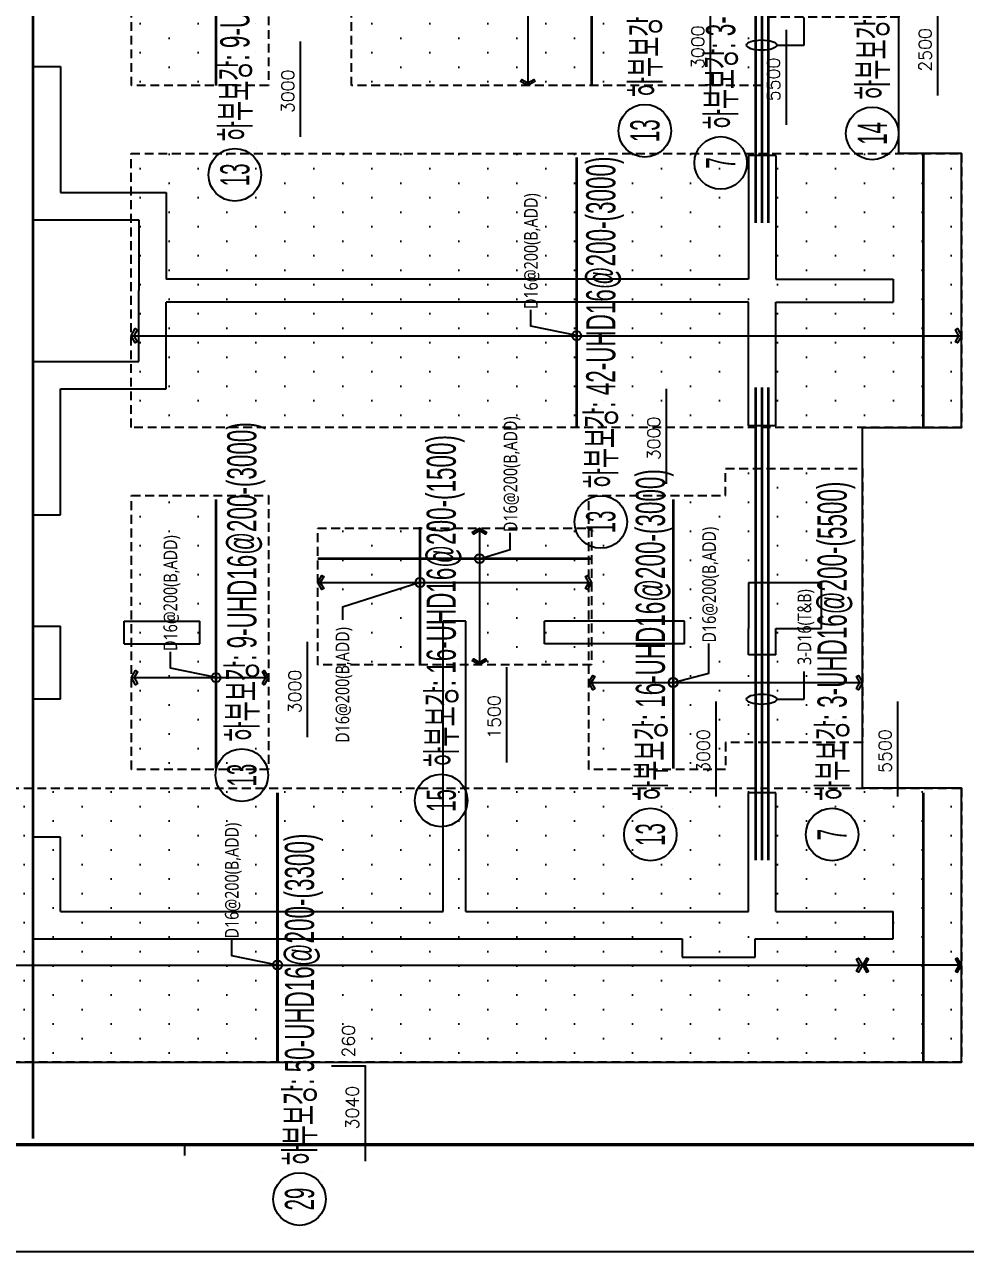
# Model space of a CAD drawing. Header units: millimetres. Extents: x 262481 to 2519995, y -394348 to 364571.
# Drawn here: x 596562 to 606873, y -138554 to -125118 of the extents above; entities that cross this region are included whole.
import ezdxf
from ezdxf.enums import TextEntityAlignment as Align

# ---------------------------------------------------------------- set-up
doc = ezdxf.new("R2010")
doc.units = ezdxf.units.MM
doc.header["$LTSCALE"] = 65
for name, pattern in [('HID', [2.5, 2, -0.5]), ('HID2', [7.5, 6, -1.5]), ('XS-기초$0$HID', [2.3, 1.5, -0.8])]:
    doc.linetypes.add(name, pattern=pattern)
for name, color, linetype in [('BAR-B', 2, 'HID2'), ('BAR-T', 2, 'Continuous'), ('DIM', 7, 'Continuous'), ('DOT', 3, 'Continuous'), ('LEADER', 7, 'Continuous'), ('RP_TAG', 7, 'Continuous'), ('T', 1, 'Continuous'), ('XS-기초$0$보강구간', 6, 'XS-기초$0$HID'), ('버림', 8, 'Continuous'), ('철근변경선', 1, 'HID')]:
    doc.layers.add(name, color=color, linetype=linetype)
doc.styles.add('RPWK1', font='arial.ttf', dxfattribs={"bigfont": 'whgtxt.shx'})
doc.styles.add('RPWK2', font='romans.shx', dxfattribs={"bigfont": 'whgtxt.shx'})
doc.styles.add('맑은고딕', font='malgun.ttf')
pattern_1 = [(270, (224130, 375112.5), (317.5, -158.75), [0, -317.5])]

# ---------------------------------------------------------------- blocks, each defined once
blk = doc.blocks.new('dhs_sheet2e')
at = {"color": 7}
blk.add_line((55508.9, 1997.6), (55508.9, 1797.9), dxfattribs=at)
blk.add_lwpolyline([(84000, 0), (84000, 59329.4), (0, 59329.4), (0, 0)], close=True, dxfattribs=at)
at = {"color": 30, "const_width": 64.9}
blk.add_lwpolyline([(81003.6, 57331.7), (2996.4, 57331.7), (2996.4, 1997.6), (81003.6, 1997.6)], close=True, dxfattribs=at)
blk = doc.blocks.new('xdfndgns')
at = {"color": 3, "linetype": 'ByBlock'}
blk.add_lwpolyline([(12290, 0), (15290, 0), (15290, 1785), (18330, 1785), (18330, 0), (21330, 0), (21330, 1785), (24535, 1785), (24535, 0), (27435, 0), (27435, -600), (38160, -600), (38160, 2400), (37075, 2400), (37075, 6350), (38160, 6350), (38160, 9350), (37475, 9350), (37475, 13090)], dxfattribs=at)
at = {"layer": 'DIM', "color": 5}
for p, q in [((27985, 10305), (28285, 10305)), ((27985, 10305), (27985, 8625)), ((28285, 10305), (28285, 8925)), ((35825, 9330), (35825, 7975)), ((36125, 9330), (35825, 9330)), ((36125, 9330), (36125, 7975)), ((28285, 8925), (29445, 8925)), ((29445, 8925), (29445, 7975)), ((27985, 8625), (29145, 8625)), ((29145, 8625), (29145, 7850)), ((35825, 7975), (29445, 7975)), ((36125, 7975), (37410, 7975)), ((37410, 7975), (37410, 7725)), ((29145, 7075), (29145, 7850)), ((29445, 6775), (29445, 7725)), ((35825, 7725), (29445, 7725)), ((35825, 6370), (35825, 7725)), ((36125, 6370), (36125, 7725)), ((36125, 7725), (37410, 7725)), ((27985, 5395), (27985, 7075)), ((27985, 7075), (29145, 7075)), ((28285, 5395), (28285, 6775)), ((28285, 6775), (29445, 6775)), ((36125, 6370), (35825, 6370)), ((27985, 5395), (28285, 5395)), ((36625, 4650), (35825, 4650)), ((35825, 4650), (35825, 4150)), ((36625, 4150), (36625, 4650)), ((27985, 4175), (28285, 4175)), ((27985, 3375), (27985, 4175)), ((28285, 3375), (28285, 4175)), ((28985, 4230), (29815, 4230)), ((28985, 3980), (28985, 4230)), ((29815, 3980), (29815, 4230)), ((32480, 1050), (32480, 4230)), ((32730, 4230), (32480, 4230)), ((32730, 1050), (32730, 4230)), ((35125, 4230), (33590, 4230)), ((33590, 3980), (33590, 4230)), ((35125, 3980), (35125, 4230)), ((35825, 3860), (35825, 4150)), ((36125, 3860), (36125, 4150)), ((36125, 4150), (36625, 4150)), ((28985, 3980), (29815, 3980)), ((35125, 3980), (33590, 3980)), ((36125, 3860), (35825, 3860)), ((28285, 3375), (27985, 3375)), ((36125, 2350), (35825, 2350)), ((35825, 1050), (35825, 2350)), ((36125, 1050), (36125, 2350)), ((28285, 1865), (27985, 1865)), ((27985, 750), (27985, 1865)), ((28285, 1050), (28285, 1865)), ((28285, 1050), (32480, 1050)), ((32730, 1050), (35825, 1050)), ((36125, 1050), (37410, 1050)), ((37410, 750), (37410, 1050)), ((27985, 750), (35100, 750)), ((35100, 750), (35100, 550)), ((35900, 750), (37410, 750)), ((35900, 550), (35900, 750)), ((35100, 550), (35900, 550))]:
    blk.add_line(p, q, dxfattribs=at)
at = {"layer": '철근변경선', "linetype": 'ByBlock', "ltscale": 2, "const_width": 30}
blk.add_lwpolyline([(27985, -1437), (27985, 11475), (26185, 11475), (26185, 21404)], dxfattribs=at)
blk = doc.blocks.new('*U2508', base_point=(605851.5556, -126022.3295))
at = {"layer": 'RP_TAG', "color": 0, "linetype": 'Continuous', "ltscale": 100}
blk.add_circle((605851.556652, -126310.3295), 288, dxfattribs=at)
at = {"layer": 'RP_TAG', "color": 0, "linetype": 'Continuous', "ltscale": 100, "style": 'RPWK1', "width": 0.55}
blk.add_text('하부보강: 9-UHD16@200-(2500)', height=320, rotation=90.0002104601, dxfattribs=at).set_placement((605851.55528, -125942.3295), align=Align.MIDDLE_LEFT)
at = {"layer": 'RP_TAG', "color": 0, "linetype": 'Continuous', "ltscale": 100, "style": 'RPWK1', "oblique": 359.9999999961, "width": 0.5}
blk.add_text('14', height=320, rotation=90.0002104552, dxfattribs=at).set_placement((605851.556652, -126310.3295), align=Align.MIDDLE_CENTER)
blk = doc.blocks.new('*U2551', base_point=(603420.2152, -133700.8455))
at = {"layer": 'RP_TAG', "color": 0, "linetype": 'Continuous', "ltscale": 100}
blk.add_circle((603420.216252, -133988.8455), 288, dxfattribs=at)
at = {"layer": 'RP_TAG', "color": 0, "linetype": 'Continuous', "ltscale": 100, "style": 'RPWK1', "width": 0.55}
blk.add_text('하부보강: 16-UHD16@200-(3000)', height=320, rotation=90.0002104601, dxfattribs=at).set_placement((603420.21488, -133620.8455), align=Align.MIDDLE_LEFT)
at = {"layer": 'RP_TAG', "color": 0, "linetype": 'Continuous', "ltscale": 100, "style": 'RPWK1', "oblique": 359.9999999961, "width": 0.5}
blk.add_text('13', height=320, rotation=90.0002104552, dxfattribs=at).set_placement((603420.216252, -133988.8455), align=Align.MIDDLE_CENTER)
blk = doc.blocks.new('*U2552', base_point=(598942.7894, -133049.8794))
at = {"layer": 'RP_TAG', "color": 0, "linetype": 'Continuous', "ltscale": 100}
blk.add_circle((598942.790452, -133337.8794), 288, dxfattribs=at)
at = {"layer": 'RP_TAG', "color": 0, "linetype": 'Continuous', "ltscale": 100, "style": 'RPWK1', "width": 0.55}
blk.add_text('하부보강: 9-UHD16@200-(3000)', height=320, rotation=90.0002104601, dxfattribs=at).set_placement((598942.78908, -132969.8794), align=Align.MIDDLE_LEFT)
at = {"layer": 'RP_TAG', "color": 0, "linetype": 'Continuous', "ltscale": 100, "style": 'RPWK1', "oblique": 359.9999999961, "width": 0.5}
blk.add_text('13', height=320, rotation=90.0002104552, dxfattribs=at).set_placement((598942.790452, -133337.8794), align=Align.MIDDLE_CENTER)
blk = doc.blocks.new('*U2553', base_point=(602876.5822, -130277.5723))
at = {"layer": 'RP_TAG', "color": 0, "linetype": 'Continuous', "ltscale": 100}
blk.add_circle((602876.583252, -130565.5723), 288, dxfattribs=at)
at = {"layer": 'RP_TAG', "color": 0, "linetype": 'Continuous', "ltscale": 100, "style": 'RPWK1', "width": 0.55}
blk.add_text('하부보강: 42-UHD16@200-(3000)', height=320, rotation=90.0002104601, dxfattribs=at).set_placement((602876.58188, -130197.5723), align=Align.MIDDLE_LEFT)
at = {"layer": 'RP_TAG', "color": 0, "linetype": 'Continuous', "ltscale": 100, "style": 'RPWK1', "oblique": 359.9999999961, "width": 0.5}
blk.add_text('13', height=320, rotation=90.0002104552, dxfattribs=at).set_placement((602876.583252, -130565.5723), align=Align.MIDDLE_CENTER)
blk = doc.blocks.new('*U2554', base_point=(603359.5622, -125993.0322))
at = {"layer": 'RP_TAG', "color": 0, "linetype": 'Continuous', "ltscale": 100}
blk.add_circle((603359.563252, -126281.0322), 288, dxfattribs=at)
at = {"layer": 'RP_TAG', "color": 0, "linetype": 'Continuous', "ltscale": 100, "style": 'RPWK1', "width": 0.55}
blk.add_text('하부보강: 24-UHD16@200-(3000)', height=320, rotation=90.0002104601, dxfattribs=at).set_placement((603359.56188, -125913.0322), align=Align.MIDDLE_LEFT)
at = {"layer": 'RP_TAG', "color": 0, "linetype": 'Continuous', "ltscale": 100, "style": 'RPWK1', "oblique": 359.9999999961, "width": 0.5}
blk.add_text('13', height=320, rotation=90.0002104552, dxfattribs=at).set_placement((603359.563252, -126281.0322), align=Align.MIDDLE_CENTER)
blk = doc.blocks.new('*U2555', base_point=(598866.3734, -126476.1047))
at = {"layer": 'RP_TAG', "color": 0, "linetype": 'Continuous', "ltscale": 100}
blk.add_circle((598866.374452, -126764.1047), 288, dxfattribs=at)
at = {"layer": 'RP_TAG', "color": 0, "linetype": 'Continuous', "ltscale": 100, "style": 'RPWK1', "width": 0.55}
blk.add_text('하부보강: 9-UHD16@200-(3000)', height=320, rotation=90.0002104601, dxfattribs=at).set_placement((598866.37308, -126396.1047), align=Align.MIDDLE_LEFT)
at = {"layer": 'RP_TAG', "color": 0, "linetype": 'Continuous', "ltscale": 100, "style": 'RPWK1', "oblique": 359.9999999961, "width": 0.5}
blk.add_text('13', height=320, rotation=90.0002104552, dxfattribs=at).set_placement((598866.374452, -126764.1047), align=Align.MIDDLE_CENTER)
blk = doc.blocks.new('*U2586', base_point=(599574.7657, -137692.4731))
at = {"layer": 'RP_TAG', "color": 0, "linetype": 'Continuous', "ltscale": 100}
blk.add_circle((599574.766752, -137980.4731), 288, dxfattribs=at)
at = {"layer": 'RP_TAG', "color": 0, "linetype": 'Continuous', "ltscale": 100, "style": 'RPWK1', "width": 0.55}
blk.add_text('하부보강: 50-UHD16@200-(3300)', height=320, rotation=90.0002104601, dxfattribs=at).set_placement((599574.76538, -137612.4731), align=Align.MIDDLE_LEFT)
at = {"layer": 'RP_TAG', "color": 0, "linetype": 'Continuous', "ltscale": 100, "style": 'RPWK1', "oblique": 359.9999999961, "width": 0.5}
blk.add_text('29', height=320, rotation=90.0002104552, dxfattribs=at).set_placement((599574.766752, -137980.4731), align=Align.MIDDLE_CENTER)
blk = doc.blocks.new('*U2594', base_point=(605411.4475, -133700.8455))
at = {"layer": 'RP_TAG', "color": 0, "linetype": 'Continuous', "ltscale": 100}
blk.add_circle((605411.448552, -133988.8455), 288, dxfattribs=at)
at = {"layer": 'RP_TAG', "color": 0, "linetype": 'Continuous', "ltscale": 100, "style": 'RPWK1', "width": 0.55}
blk.add_text('하부보강: 3-UHD16@200-(5500)', height=320, rotation=90.0002104601, dxfattribs=at).set_placement((605411.44718, -133620.8455), align=Align.MIDDLE_LEFT)
at = {"layer": 'RP_TAG', "color": 0, "linetype": 'Continuous', "ltscale": 100, "style": 'RPWK1', "oblique": 359.9999999961, "width": 0.5}
blk.add_text('7', height=320, rotation=90.0002104552, dxfattribs=at).set_placement((605411.448552, -133988.8455), align=Align.MIDDLE_CENTER)
blk = doc.blocks.new('*U2595', base_point=(604190.2468, -126346.1095))
at = {"layer": 'RP_TAG', "color": 0, "linetype": 'Continuous', "ltscale": 100}
blk.add_circle((604190.247852, -126634.1095), 288, dxfattribs=at)
at = {"layer": 'RP_TAG', "color": 0, "linetype": 'Continuous', "ltscale": 100, "style": 'RPWK1', "width": 0.55}
blk.add_text('하부보강: 3-UHD16@200-(5500)', height=320, rotation=90.0002104601, dxfattribs=at).set_placement((604190.24648, -126266.1095), align=Align.MIDDLE_LEFT)
at = {"layer": 'RP_TAG', "color": 0, "linetype": 'Continuous', "ltscale": 100, "style": 'RPWK1', "oblique": 359.9999999961, "width": 0.5}
blk.add_text('7', height=320, rotation=90.0002104552, dxfattribs=at).set_placement((604190.247852, -126634.1095), align=Align.MIDDLE_CENTER)
blk = doc.blocks.new('*U2621', base_point=(601127.9335, -133327.7555))
at = {"layer": 'RP_TAG', "color": 0, "linetype": 'Continuous', "ltscale": 100}
blk.add_circle((601127.934552, -133615.7555), 288, dxfattribs=at)
at = {"layer": 'RP_TAG', "color": 0, "linetype": 'Continuous', "ltscale": 100, "style": 'RPWK1', "width": 0.55}
blk.add_text('하부보강: 16-UHD16@200-(1500)', height=320, rotation=90.0002104601, dxfattribs=at).set_placement((601127.93318, -133247.7555), align=Align.MIDDLE_LEFT)
at = {"layer": 'RP_TAG', "color": 0, "linetype": 'Continuous', "ltscale": 100, "style": 'RPWK1', "oblique": 359.9999999961, "width": 0.5}
blk.add_text('15', height=320, rotation=90.0002104552, dxfattribs=at).set_placement((601127.934552, -133615.7555), align=Align.MIDDLE_CENTER)

msp = doc.modelspace()

# ---------------------------------------------------------------- hatches: boundary and pattern name
at = {"layer": 'DOT'}
h = msp.add_hatch(dxfattribs=at)
h.set_pattern_fill('DOTS', color=8, scale=200, angle=-90, style=0)
h.set_pattern_definition(pattern_1)
h.paths.add_polyline_path([(599234.1, -122786.8), (599234.1, -125786.8), (597734.1, -125786.8), (597734.1, -122786.8)])
h = msp.add_hatch(dxfattribs=at)
h.set_pattern_fill('DOTS', color=8, scale=200, angle=-90, style=0)
h.set_pattern_definition(pattern_1)
h.paths.add_polyline_path([(604644.1, -122786.8), (604644.1, -122731.8), (606144.1, -122731.8), (606144.1, -125036.8), (604644.1, -125036.8), (604644.1, -125786.8), (600144.1, -125786.8), (600144.1, -122786.8)])
h = msp.add_hatch(dxfattribs=at)
h.set_pattern_fill('DOTS', color=8, scale=200, angle=-90, style=0)
h.set_pattern_definition(pattern_1)
h.paths.add_polyline_path([(606829.1, -129531.8), (597729.1, -129531.8), (597729.1, -126531.8), (606829.1, -126531.8)])
h = msp.add_hatch(dxfattribs=at)
h.set_pattern_fill('DOTS', color=8, scale=200, angle=-90, style=0)
h.set_pattern_definition(pattern_1)
h.paths.add_polyline_path([(604244.1, -130276.8), (604244.1, -129981.8), (605744.1, -129981.8), (605744.1, -132981.8), (604244.1, -132981.8), (604244.1, -133276.8), (602744.1, -133276.8), (602744.1, -130276.8)])
h = msp.add_hatch(dxfattribs=at)
h.set_pattern_fill('DOTS', color=8, scale=200, angle=-90, style=0)
h.set_pattern_definition(pattern_1)
h.paths.add_polyline_path([(599234.1, -130276.8), (599234.1, -133276.8), (597734.1, -133276.8), (597734.1, -130276.8)])
h = msp.add_hatch(dxfattribs=at)
h.set_pattern_fill('DOTS', color=8, scale=200, angle=-90, style=0)
h.set_pattern_definition(pattern_1)
h.paths.add_polyline_path([(602774.1, -132131.8), (599774.1, -132131.8), (599774.1, -130631.8), (602774.1, -130631.8)])
h = msp.add_hatch(dxfattribs=at)
h.set_pattern_fill('DOTS', color=8, scale=200, angle=-90, style=0)
h.set_pattern_definition(pattern_1)
h.paths.add_polyline_path([(606829.1, -133481.8), (606829.1, -136481.8), (596104.1, -136481.8), (596104.1, -133481.8)])
h = msp.add_hatch(dxfattribs=at)
h.set_pattern_fill('DOTS', color=8, scale=200, angle=-90, style=0)
h.set_pattern_definition(pattern_1)
h.paths.add_polyline_path([(597319.1, -136481.8), (597319.1, -133481.8), (596104.1, -133481.8), (596104.1, -136481.8)])

# ---------------------------------------------------------------- linework, layer by layer
at = {"layer": 'BAR-B', "const_width": 30}
for points in [[(598660.3, -125786.8), (598660.3, -122786.8)], [(602778.1, -125786.8), (602778.1, -122786.8)], [(602611.3, -129531.8), (602611.3, -126571.1)], [(606412.3, -129531.8), (606412.3, -126531.8)], [(598660.3, -133266.1), (598660.3, -130316.1)], [(603670.3, -133266.1), (603670.3, -130316.1)], [(600894.7, -132131.8), (600894.7, -130620.5)], [(602777, -130967.6), (599774.1, -130967.6)], [(599333.6, -136481.8), (599333.6, -133531.8)], [(606412.3, -136481.8), (606412.3, -133531.8)]]:
    msp.add_lwpolyline(points, dxfattribs=at)
at = {"layer": 'BAR-T', "const_width": 30}
for points in [[(604574.1, -127291.8), (604574.1, -121791.8)], [(604644.1, -127291.8), (604644.1, -121791.8)], [(604714.1, -127291.8), (604714.1, -121791.8)], [(604574.1, -134271.8), (604574.1, -129091.8)], [(604644.1, -134271.8), (604644.1, -129091.8)], [(604714.1, -134271.8), (604714.1, -129091.8)]]:
    msp.add_lwpolyline(points, dxfattribs=at)
at = {"layer": 'LEADER'}
for p, q in [((605103.7, -125343.6), (605103.7, -125041.2)), ((604804.1, -125343.6), (605103.7, -125343.6)), ((605103.7, -132507.2), (605103.7, -132204.7)), ((604804.1, -132507.2), (605103.7, -132507.2))]:
    msp.add_line(p, q, dxfattribs=at)
for points in [[(602075.8, -122786.8), (602153.8, -122831.4), (602141.4, -122853.1), (602075.8, -122815.6), (602010.3, -122853.1), (601997.7, -122831.5), (602075.8, -122786.8), (602075.8, -125786.8), (601997.7, -125742.2), (602010.3, -125720.6), (602075.8, -125758), (602141.4, -125720.6), (602153.8, -125742.3), (602075.8, -125786.8)], [(602611.3, -128524.8), (602110.9, -128422.9), (602110.9, -128242.8)], [(597729.1, -128525.6), (597773.7, -128447.6), (597795.4, -128460), (597757.9, -128525.6), (597795.4, -128591.2), (597773.7, -128603.7), (597729.1, -128525.6), (606829.1, -128525.6), (606784.4, -128603.7), (606762.8, -128591.2), (606800.3, -128525.6), (606762.8, -128460), (606784.5, -128447.6), (606829.1, -128525.6)], [(601547, -130631.8), (601624.9, -130676.4), (601612.5, -130698.1), (601547, -130660.6), (601481.4, -130698.1), (601468.8, -130676.5), (601547, -130631.8), (601547, -132131.8), (601468.8, -132087.2), (601481.4, -132065.6), (601547, -132103), (601612.5, -132065.6), (601624.9, -132087.3), (601547, -132131.8)], [(601547, -130967.6), (601882.7, -130865.7), (601882.7, -130685.6)], [(599774.1, -131228.2), (599818.7, -131150.2), (599840.4, -131162.6), (599802.9, -131228.2), (599840.4, -131293.8), (599818.7, -131306.3), (599774.1, -131228.2), (602774.1, -131228.2), (602729.4, -131306.3), (602707.8, -131293.8), (602745.3, -131228.2), (602707.8, -131162.6), (602729.5, -131150.2), (602774.1, -131228.2)], [(600894.7, -131228.2), (600045.4, -131498.8), (600045.4, -131638.5)], [(603670.3, -132323.8), (604059.7, -132221.9), (604059.7, -131895.7)], [(598660.3, -132269.8), (598159.8, -132167.9), (598159.8, -131987.8)], [(597734.1, -132270.6), (597778.7, -132192.6), (597800.4, -132205), (597762.9, -132270.6), (597800.4, -132336.2), (597778.7, -132348.7), (597734.1, -132270.6), (599234.1, -132270.6), (599189.4, -132348.7), (599167.8, -132336.2), (599205.3, -132270.6), (599167.8, -132205), (599189.5, -132192.6), (599234.1, -132270.6)], [(602744.1, -132324.6), (602788.7, -132246.6), (602810.4, -132259), (602772.9, -132324.6), (602810.4, -132390.1), (602788.7, -132402.7), (602744.1, -132324.6), (605744.1, -132324.6), (605699.4, -132402.7), (605677.8, -132390.1), (605715.3, -132324.6), (605677.8, -132259), (605699.5, -132246.6), (605744.1, -132324.6)], [(599333.6, -135418.1), (598833.1, -135316.2), (598833.1, -135136.1)], [(596104.1, -135419.1), (596148.7, -135341.2), (596170.4, -135353.6), (596132.9, -135419.1), (596170.4, -135484.7), (596148.7, -135497.3), (596104.1, -135419.1), (605744.1, -135419.1), (605699.4, -135497.3), (605677.8, -135484.7), (605715.3, -135419.1), (605677.8, -135353.6), (605699.5, -135341.2), (605744.1, -135419.1)], [(606829.1, -135419.1), (606784.5, -135341.2), (606762.8, -135353.6), (606800.3, -135419.1), (606762.8, -135484.7), (606784.4, -135497.3), (606829.1, -135419.1), (605744.1, -135419.1), (605788.7, -135497.3), (605810.4, -135484.7), (605772.9, -135419.1), (605810.4, -135353.6), (605788.7, -135341.2), (605744.1, -135419.1)]]:
    msp.add_lwpolyline(points, dxfattribs=at)
for centre in [(602611.3, -128524.8), (601547, -130967.6), (600894.7, -131228.2), (598660.3, -132269.8), (603670.3, -132323.8), (599333.6, -135418.1)]:
    msp.add_circle(centre, 50, dxfattribs=at)
for centre in [(604638.8, -125343.6), (604638.8, -132507.2)]:
    msp.add_ellipse(centre, major_axis=(-165.3, 0), ratio=0.3397569, dxfattribs=at)
at = {"layer": 'RP_TAG', "color": 250, "linetype": 'Continuous', "ltscale": 100}
for p, q in [((603599.6, -125993), (603599.6, -125993)), ((606091.6, -126022.3), (606091.6, -126022.3)), ((604430.2, -126346.1), (604430.3, -126346.1)), ((599106.4, -126476.1), (599106.4, -126476.1)), ((603116.6, -130277.6), (603116.6, -130277.6)), ((599182.8, -133049.9), (599182.8, -133049.9)), ((601367.9, -133327.8), (601367.9, -133327.8)), ((603660.2, -133700.8), (603660.2, -133700.8)), ((605651.4, -133700.8), (605651.5, -133700.8)), ((599814.8, -137692.5), (599814.8, -137692.5))]:
    msp.add_line(p, q, dxfattribs=at)
at = {"layer": 'RP_TAG', "color": 1, "linetype": 'Continuous', "ltscale": 100}
for points in [[(604079.6, -125865), (604079.6, -124822.2)], [(606571.6, -125894.3), (606571.6, -124851.5)], [(604910.2, -126218.1), (604910.2, -125175.2)], [(599586.4, -126348.1), (599586.4, -125305.2)], [(603596.6, -130149.6), (603596.6, -129106.7)], [(599662.8, -132921.9), (599662.8, -131879)], [(601847.9, -133199.8), (601847.9, -132156.9)], [(604140.2, -133572.8), (604140.2, -132530)], [(606131.4, -133572.8), (606131.4, -132530)], [(599925.4, -136521.8), (600294.8, -136521.8), (600294.8, -137564.5)]]:
    msp.add_lwpolyline(points, dxfattribs=at)
at = {"layer": 'XS-기초$0$보강구간'}
for points in [[(599234.1, -122786.8), (599234.1, -125786.8), (597734.1, -125786.8), (597734.1, -122786.8)], [(606144.1, -122731.8), (606144.1, -125036.8), (604644.1, -125036.8), (604644.1, -125786.8), (600144.1, -125786.8), (600144.1, -122786.8), (604644.1, -122786.8), (604644.1, -122731.8)], [(606829.1, -126531.8), (606829.1, -129531.8), (597729.1, -129531.8), (597729.1, -126531.8)], [(599234.1, -130276.8), (599234.1, -133276.8), (597734.1, -133276.8), (597734.1, -130276.8)], [(599774.1, -130631.8), (602774.1, -130631.8), (602774.1, -132131.8), (599774.1, -132131.8)], [(606829.1, -133481.8), (606829.1, -136481.8), (596104.1, -136481.8), (596104.1, -133481.8)]]:
    msp.add_lwpolyline(points, close=True, dxfattribs=at)
msp.add_lwpolyline([(605744.1, -132981.8), (604244.1, -132981.8), (604244.1, -133276.8), (602744.1, -133276.8), (602744.1, -130276.8), (604244.1, -130276.8), (604244.1, -129981.8), (605744.1, -129981.8), (605744.1, -132981.8)], dxfattribs=at)

# ---------------------------------------------------------------- block references
at = {"color": 255, "xscale": 0.5849999991953608, "yscale": 0.5849999991953608, "zscale": 0.5849999991953608}
msp.add_blockref('dhs_sheet2e', (565840.9, -138554.4), dxfattribs=at)
at = {"layer": 'RP_TAG', "color": 171, "linetype": 'Continuous', "ltscale": 1.446e-317}
for name, p in [('*U2554', (603359.6, -125993)), ('*U2508', (605851.6, -126022.3)), ('*U2595', (604190.2, -126346.1)), ('*U2555', (598866.4, -126476.1)), ('*U2553', (602876.6, -130277.6)), ('*U2552', (598942.8, -133049.9)), ('*U2621', (601127.9, -133327.8)), ('*U2551', (603420.2, -133700.8)), ('*U2594', (605411.4, -133700.8)), ('*U2586', (599574.8, -137692.5))]:
    msp.add_blockref(name, p, dxfattribs=at)
at = {"layer": '버림'}
msp.add_blockref('xdfndgns', (568669.1, -135881.8), dxfattribs=at)

# ---------------------------------------------------------------- texts
at = {"layer": 'RP_TAG', "color": 2, "linetype": 'Continuous', "ltscale": 100, "style": 'RPWK2'}
for s, rotation, p in [('3000', 90.00021, (604051.5, -125366.5)), ('2500', 90.00021, (606543.5, -125395.8)), ('3000', 90.00021, (599558.3, -125849.5)), ('5500', 90.00021, (604882.2, -125719.6)), ('3000', 90.00021, (603568.6, -129651)), ('3000', 90.00021, (599634.8, -132423.3)), ('1500', 90.00021, (601819.9, -132701.2)), ('3000', 90.00021, (604112.2, -133074.3)), ('5500', 90.00021, (606103.4, -133074.3)), ('3040', 90.00019, (600265.5, -136979.6))]:
    msp.add_text(s, height=139.38, rotation=rotation, dxfattribs=at).set_placement(p, align=Align.BOTTOM_CENTER)
msp.add_text('260', height=139.38, rotation=90.00019, dxfattribs=at).set_placement((600224.2, -136431.5), align=Align.BOTTOM_LEFT)
at = {"layer": 'T', "style": '맑은고딕', "width": 0.8}
for s, p in [('D16@200(B,ADD)', (602110.9, -128232.8)), ('D16@200(B,ADD)', (601886.4, -130675.6)), ('D16@200(B,ADD)', (598159.8, -131977.8)), ('D16@200(B,ADD)', (604063.4, -131885.7)), ('3-D16(T&B)', (605107.6, -132131.3)), ('D16@200(B,ADD)', (600045.4, -132983.7)), ('D16@200(B,ADD)', (598833.1, -135126.1))]:
    msp.add_text(s, height=150, rotation=90, dxfattribs=at).set_placement(p, align=Align.MIDDLE_LEFT)

doc.saveas('drawing.dxf')
